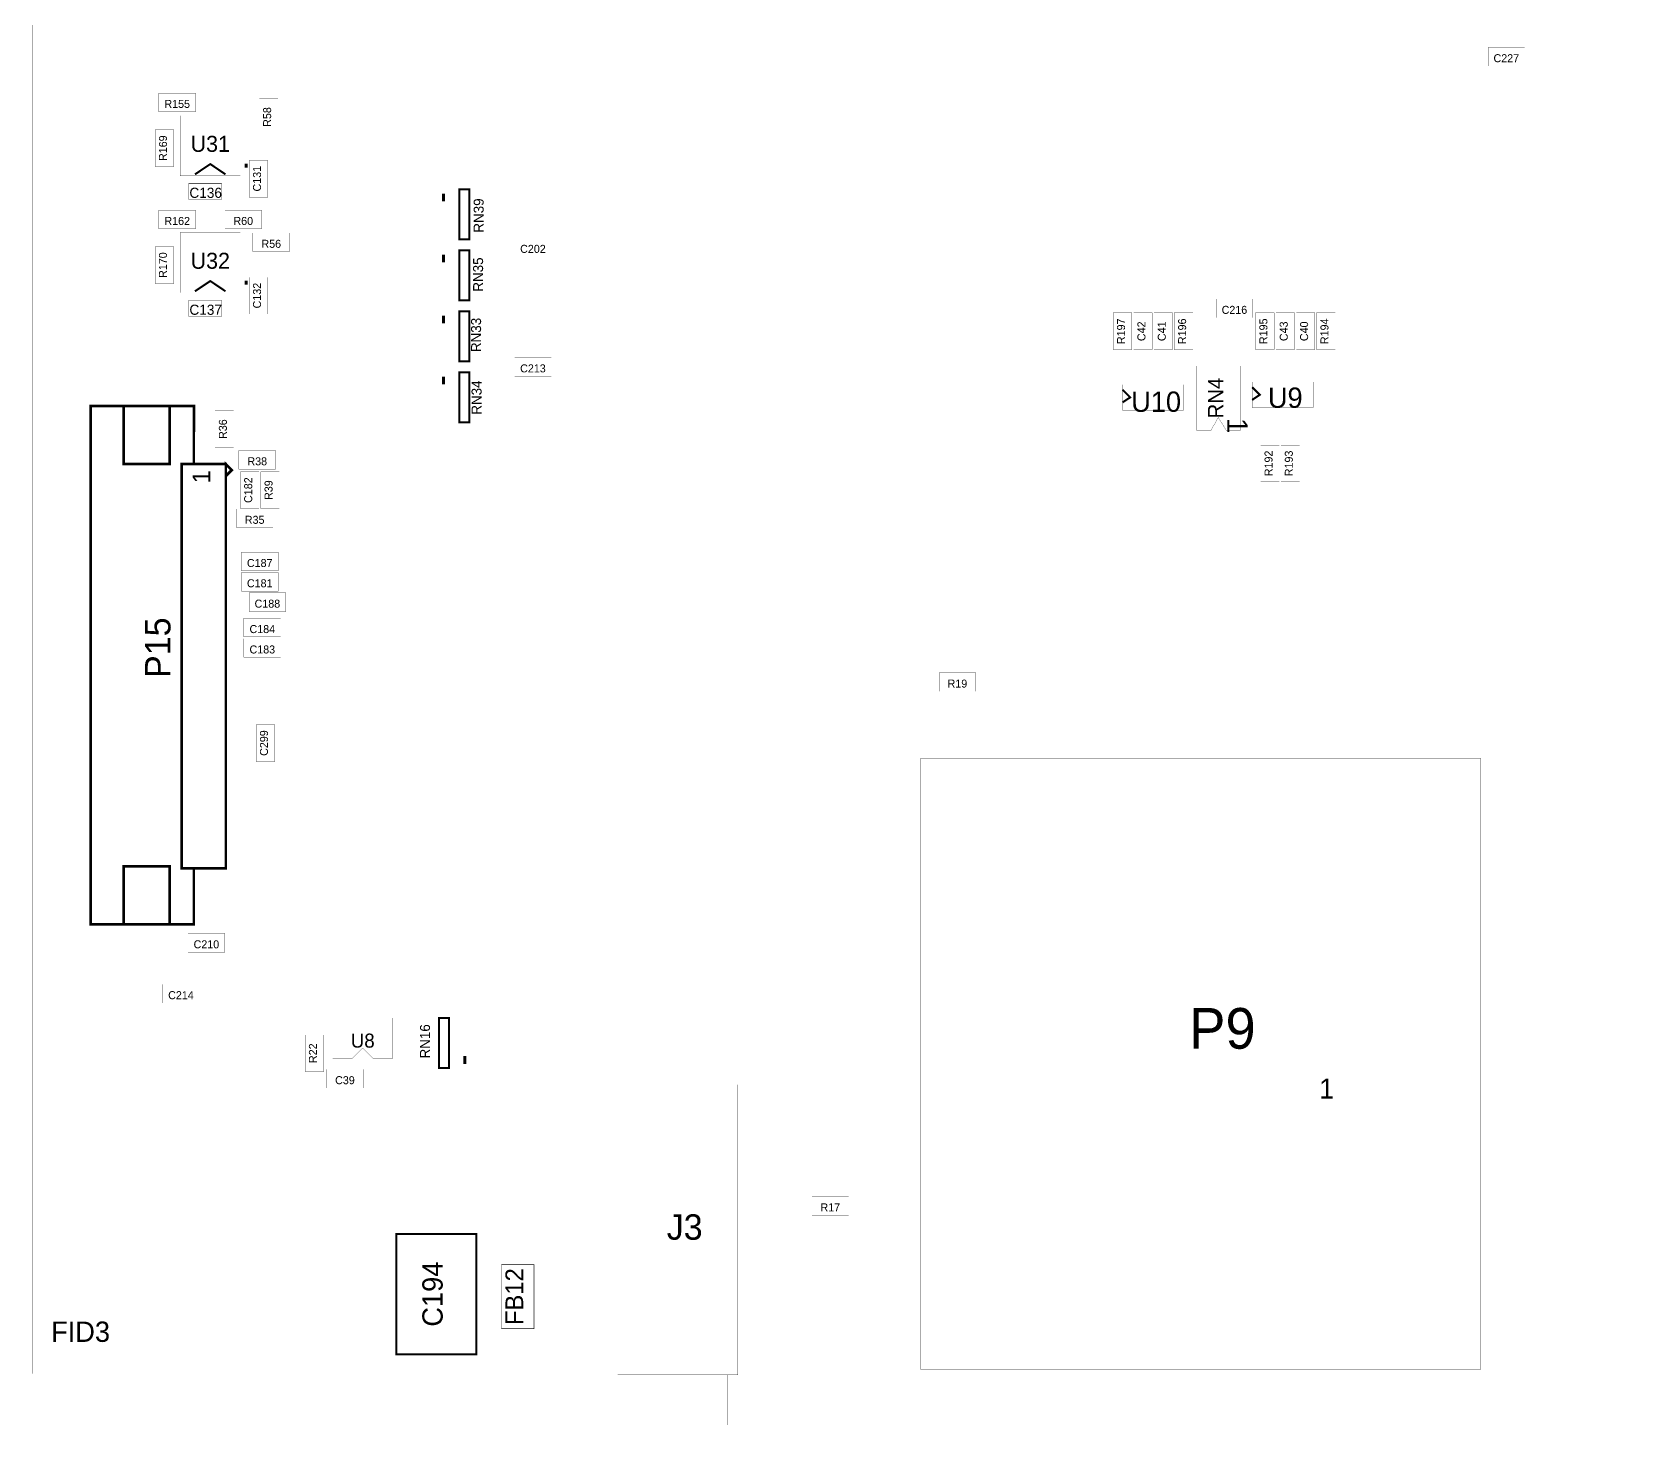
# Model space of a CAD drawing. Extents: x -13.6 to 13.6, y -11.8 to 11.8.
# Drawn here: x -13.6 to -0.03, y -11.77 to 0.07 of the extents above; entities that cross this region are included whole.
import ezdxf
from ezdxf.enums import TextEntityAlignment as Align

# ---------------------------------------------------------------- set-up
doc = ezdxf.new("R2010")
doc.units = 0
for name, color, linetype in [('ASSEMBLY_OUTLIN', 15, 'CONTINUOUS'), ('ASSEMBLY_REF_DE', 15, 'CONTINUOUS'), ('BOARD_OUTLINE', 10, 'CONTINUOUS')]:
    doc.layers.add(name, color=color, linetype=linetype)
doc.styles.add('STYLE_0', font='TXT', dxfattribs={"height": 0.12954})
doc.styles.add('STYLE_1', font='TXT', dxfattribs={"height": 0.136})
doc.styles.add('STYLE_20', font='TXT', dxfattribs={"height": 0.085})
doc.styles.add('STYLE_22', font='TXT', dxfattribs={"height": 0.068})
doc.styles.add('STYLE_23', font='TXT', dxfattribs={"height": 0.068})
doc.styles.add('STYLE_24', font='TXT', dxfattribs={"height": 0.119})
doc.styles.add('STYLE_25', font='TXT', dxfattribs={"height": 0.08636})
doc.styles.add('STYLE_26', font='TXT', dxfattribs={"height": 0.17272})
doc.styles.add('STYLE_28', font='TXT', dxfattribs={"height": 0.1513})
doc.styles.add('STYLE_3', font='TXT', dxfattribs={"height": 0.17272})
doc.styles.add('STYLE_33', font='TXT', dxfattribs={"height": 0.17})
doc.styles.add('STYLE_34', font='TXT', dxfattribs={"height": 0.1734})
doc.styles.add('STYLE_42', font='TXT', dxfattribs={"height": 0.34544})
doc.styles.add('STYLE_6', font='TXT', dxfattribs={"height": 0.2159})
doc.styles.add('STYLE_8', font='TXT', dxfattribs={"height": 0.15113})
doc.styles.add('STYLE_9', font='TXT', dxfattribs={"height": 0.2159})

msp = doc.modelspace()

# ---------------------------------------------------------------- linework, layer by layer
at = {"layer": 'ASSEMBLY_OUTLIN'}
for points, const_width in [([(-0.92, -0.224), (-0.92, -0.066), (-1.231, -0.066), (-1.231, -0.224), (-0.92, -0.224)], 0.002), ([(-12.212, -0.613), (-12.212, -0.454), (-12.523, -0.454), (-12.523, -0.613), (-12.212, -0.613)], 0.002), ([(-11.511, -0.813), (-11.511, -0.502), (-11.669, -0.502), (-11.669, -0.813), (-11.511, -0.813)], 0.002), ([(-11.831, -1.156), (-11.831, -0.646), (-12.341, -0.646), (-12.341, -1.156), (-11.831, -1.156)], 0.002), ([(-12.396, -1.078), (-12.396, -0.767), (-12.554, -0.767), (-12.554, -1.078), (-12.396, -1.078)], 0.002), ([(-11.957, -1.144), (-12.086, -1.057), (-12.216, -1.144)], 0.017), ([(-11.78, -1.087), (-11.78, -1.053)], 0.0255), ([(-11.597, -1.337), (-11.597, -1.026), (-11.755, -1.026), (-11.755, -1.337), (-11.597, -1.337)], 0.002), ([(-11.991, -1.358), (-11.991, -1.22), (-12.268, -1.22), (-12.268, -1.358), (-11.991, -1.358)], 0.00432), ([(-10.104, -1.307), (-10.104, -1.373)], 0.0255), ([(-9.885, -1.696), (-9.885, -1.271), (-9.97, -1.271), (-9.97, -1.696), (-9.885, -1.696)], 0.0173), ([(-12.212, -1.606), (-12.212, -1.448), (-12.523, -1.448), (-12.523, -1.606), (-12.212, -1.606)], 0.002), ([(-11.65, -1.606), (-11.65, -1.448), (-11.961, -1.448), (-11.961, -1.606), (-11.65, -1.606)], 0.002), ([(-12.396, -2.071), (-12.396, -1.76), (-12.554, -1.76), (-12.554, -2.071), (-12.396, -2.071)], 0.002), ([(-11.831, -2.149), (-11.831, -1.639), (-12.341, -1.639), (-12.341, -2.149), (-11.831, -2.149)], 0.002), ([(-11.413, -1.8), (-11.413, -1.642), (-11.724, -1.642), (-11.724, -1.8), (-11.413, -1.8)], 0.002), ([(-9.189, -1.843), (-9.189, -1.685), (-9.5, -1.685), (-9.5, -1.843), (-9.189, -1.843)], 0.002), ([(-10.104, -1.825), (-10.104, -1.891)], 0.0255), ([(-9.885, -2.214), (-9.885, -1.789), (-9.97, -1.789), (-9.97, -2.214), (-9.885, -2.214)], 0.0173), ([(-11.78, -2.08), (-11.78, -2.046)], 0.0255), ([(-11.597, -2.33), (-11.597, -2.019), (-11.755, -2.019), (-11.755, -2.33), (-11.597, -2.33)], 0.002), ([(-11.957, -2.137), (-12.086, -2.05), (-12.216, -2.137)], 0.017), ([(-11.991, -2.351), (-11.991, -2.213), (-12.268, -2.213), (-12.268, -2.351), (-11.991, -2.351)], 0.00432), ([(-9.885, -2.732), (-9.885, -2.307), (-9.97, -2.307), (-9.97, -2.732), (-9.885, -2.732)], 0.0173), ([(-3.23, -2.361), (-3.23, -2.203), (-3.541, -2.203), (-3.541, -2.361), (-3.23, -2.361)], 0.002), ([(-10.104, -2.343), (-10.104, -2.409)], 0.0255), ([(-4.257, -2.632), (-4.257, -2.321), (-4.415, -2.321), (-4.415, -2.632), (-4.257, -2.632)], 0.002), ([(-4.084, -2.632), (-4.084, -2.321), (-4.242, -2.321), (-4.242, -2.632), (-4.084, -2.632)], 0.002), ([(-3.911, -2.632), (-3.911, -2.321), (-4.069, -2.321), (-4.069, -2.632), (-3.911, -2.632)], 0.002), ([(-3.738, -2.632), (-3.738, -2.321), (-3.897, -2.321), (-3.897, -2.632), (-3.738, -2.632)], 0.002), ([(-3.048, -2.632), (-3.048, -2.321), (-3.206, -2.321), (-3.206, -2.632), (-3.048, -2.632)], 0.002), ([(-2.875, -2.632), (-2.875, -2.321), (-3.033, -2.321), (-3.033, -2.632), (-2.875, -2.632)], 0.002), ([(-2.702, -2.632), (-2.702, -2.321), (-2.86, -2.321), (-2.86, -2.632), (-2.702, -2.632)], 0.002), ([(-2.529, -2.632), (-2.529, -2.321), (-2.688, -2.321), (-2.688, -2.632), (-2.529, -2.632)], 0.002), ([(-9.189, -2.858), (-9.189, -2.7), (-9.5, -2.7), (-9.5, -2.858), (-9.189, -2.858)], 0.002), ([(-10.104, -2.861), (-10.104, -2.927)], 0.0255), ([(-9.885, -3.251), (-9.885, -2.825), (-9.97, -2.825), (-9.97, -3.251), (-9.885, -3.251)], 0.0173), ([(-3.334, -3.316), (-3.456, -3.316), (-3.523, -3.209), (-3.584, -3.316), (-3.708, -3.316), (-3.708, -2.772), (-3.334, -2.772), (-3.334, -3.316)], 0.002), ([(-4.336, -2.973), (-4.271, -3.038), (-4.336, -3.081)], 0.0173), ([(-3.818, -3.146), (-3.818, -2.93), (-4.336, -2.93), (-4.336, -3.146), (-3.818, -3.146)], 0.002), ([(-3.235, -2.952), (-3.17, -3.016), (-3.235, -3.06)], 0.0173), ([(-2.716, -3.124), (-2.716, -2.908), (-3.235, -2.908), (-3.235, -3.124), (-2.716, -3.124)], 0.002), ([(-12.226, -3.604), (-12.225, -3.111), (-13.101, -3.111), (-13.101, -7.514), (-12.226, -7.514), (-12.226, -7.038), (-11.954, -7.038), (-11.954, -3.604), (-12.226, -3.604)], 0.0221), ([(-12.43, -3.604), (-12.43, -3.111), (-12.821, -3.111), (-12.821, -3.604), (-12.43, -3.604)], 0.0221), ([(-11.887, -3.463), (-11.887, -3.152), (-12.046, -3.152), (-12.046, -3.463), (-11.887, -3.463)], 0.002), ([(-11.532, -3.647), (-11.532, -3.489), (-11.843, -3.489), (-11.843, -3.647), (-11.532, -3.647)], 0.002), ([(-3.004, -3.755), (-3.004, -3.444), (-3.163, -3.444), (-3.163, -3.755), (-3.004, -3.755)], 0.002), ([(-2.832, -3.755), (-2.832, -3.444), (-2.99, -3.444), (-2.99, -3.755), (-2.832, -3.755)], 0.002), ([(-11.954, -7.038), (-11.954, -3.604), (-12.328, -3.604), (-12.328, -7.038), (-11.954, -7.038)], 0.0221), ([(-11.954, -3.604), (-11.903, -3.655), (-11.954, -3.706), (-11.954, -3.604)], 0.0221), ([(-11.672, -3.982), (-11.672, -3.671), (-11.83, -3.671), (-11.83, -3.982), (-11.672, -3.982)], 0.002), ([(-11.499, -3.982), (-11.499, -3.671), (-11.657, -3.671), (-11.657, -3.982), (-11.499, -3.982)], 0.002), ([(-11.553, -4.144), (-11.553, -3.986), (-11.864, -3.986), (-11.864, -4.144), (-11.553, -4.144)], 0.002), ([(-11.51, -4.511), (-11.51, -4.353), (-11.821, -4.353), (-11.821, -4.511), (-11.51, -4.511)], 0.002), ([(-11.51, -4.684), (-11.51, -4.525), (-11.821, -4.525), (-11.821, -4.684), (-11.51, -4.684)], 0.002), ([(-11.445, -4.856), (-11.445, -4.698), (-11.756, -4.698), (-11.756, -4.856), (-11.445, -4.856)], 0.002), ([(-11.488, -5.072), (-11.488, -4.914), (-11.8, -4.914), (-11.8, -5.072), (-11.488, -5.072)], 0.002), ([(-11.488, -5.245), (-11.488, -5.087), (-11.8, -5.087), (-11.8, -5.245), (-11.488, -5.245)], 0.002), ([(-5.583, -5.535), (-5.583, -5.377), (-5.895, -5.377), (-5.895, -5.535), (-5.583, -5.535)], 0.002), ([(-11.538, -6.13), (-11.538, -5.819), (-11.696, -5.819), (-11.696, -6.13), (-11.538, -6.13)], 0.002), ([(-1.293, -11.291), (-1.293, -6.106), (-6.053, -6.106), (-6.053, -11.291), (-1.293, -11.291)], 0.002), ([(-12.43, -7.514), (-12.43, -7.021), (-12.821, -7.021), (-12.821, -7.514), (-12.43, -7.514)], 0.0221), ([(-11.963, -7.749), (-11.963, -7.591), (-12.275, -7.591), (-12.275, -7.749), (-11.963, -7.749)], 0.002), ([(-12.179, -8.181), (-12.179, -8.023), (-12.49, -8.023), (-12.49, -8.181), (-12.179, -8.181)], 0.002), ([(-10.536, -8.649), (-10.705, -8.649), (-10.791, -8.564), (-10.877, -8.649), (-11.046, -8.649), (-11.046, -8.309), (-10.536, -8.309), (-10.536, -8.649)], 0.002), ([(-10.058, -8.734), (-10.058, -8.309), (-10.143, -8.309), (-10.143, -8.734), (-10.058, -8.734)], 0.0173), ([(-11.122, -8.764), (-11.122, -8.453), (-11.28, -8.453), (-11.28, -8.764), (-11.122, -8.764)], 0.002), ([(-9.923, -8.699), (-9.923, -8.632)], 0.0255), ([(-10.787, -8.903), (-10.787, -8.745), (-11.098, -8.745), (-11.098, -8.903), (-10.787, -8.903)], 0.002), ([(-7.605, -11.34), (-7.605, -8.875), (-8.625, -8.875), (-8.625, -11.34), (-7.605, -11.34)], 0.002), ([(-6.663, -9.983), (-6.663, -9.825), (-6.974, -9.825), (-6.974, -9.983), (-6.663, -9.983)], 0.002), ([(-9.825, -11.164), (-9.825, -10.144), (-10.505, -10.144), (-10.505, -11.164), (-9.825, -11.164)], 0.0173), ([(-9.336, -10.947), (-9.336, -10.403), (-9.612, -10.403), (-9.612, -10.947), (-9.336, -10.947)], 0.00432), ([(-7.69, -11.765), (-7.69, -11.34), (-8.54, -11.34), (-8.54, -11.765), (-7.69, -11.765)], 0.002)]:
    msp.add_lwpolyline(points, dxfattribs=dict(at, const_width=const_width))
at = {"layer": 'BOARD_OUTLINE', "const_width": 0.002}
msp.add_lwpolyline([(13.6, -11.329), (13.6, 11.765), (-13.6, 11.765), (-13.6, -11.329), (13.6, -11.329)], dxfattribs=at)

# ---------------------------------------------------------------- texts
at = {"layer": 'ASSEMBLY_OUTLIN'}
for height, rotation, style, p in [(0.173, 270, 'STYLE_34', (-3.36, -3.278)), (0.151, 90, 'STYLE_28', (-12.161, -3.713))]:
    msp.add_text('1', height=height, rotation=rotation, dxfattribs=dict(at, style=style)).set_placement(p, align=Align.MIDDLE_CENTER)
at = {"layer": 'ASSEMBLY_OUTLIN', "style": 'STYLE_33'}
msp.add_text('1', height=0.17, dxfattribs=at).set_placement((-2.539, -9.044), align=Align.BOTTOM_RIGHT)
at = {"layer": 'ASSEMBLY_REF_DE'}
for s, height, style, p in [('C227', 0.068, 'STYLE_23', (-1.076, -0.158)), ('R155', 0.068, 'STYLE_23', (-12.367, -0.546)), ('U31', 0.136, 'STYLE_1', (-12.086, -0.885)), ('C136', 0.0864, 'STYLE_25', (-12.125, -1.301)), ('R162', 0.068, 'STYLE_23', (-12.367, -1.54)), ('R60', 0.068, 'STYLE_23', (-11.806, -1.54)), ('R56', 0.068, 'STYLE_23', (-11.568, -1.734)), ('C202', 0.068, 'STYLE_23', (-9.345, -1.777)), ('U32', 0.136, 'STYLE_1', (-12.086, -1.878)), ('C137', 0.0864, 'STYLE_25', (-12.125, -2.294)), ('C216', 0.068, 'STYLE_23', (-3.386, -2.295)), ('C213', 0.068, 'STYLE_23', (-9.345, -2.792)), ('U9', 0.1727, 'STYLE_26', (-2.954, -3.041)), ('U10', 0.1727, 'STYLE_26', (-4.051, -3.075)), ('R38', 0.068, 'STYLE_23', (-11.687, -3.581)), ('R35', 0.068, 'STYLE_23', (-11.709, -4.078)), ('C187', 0.068, 'STYLE_23', (-11.666, -4.445)), ('C181', 0.068, 'STYLE_23', (-11.666, -4.617)), ('C188', 0.068, 'STYLE_23', (-11.601, -4.79)), ('C184', 0.068, 'STYLE_23', (-11.644, -5.006)), ('C183', 0.068, 'STYLE_23', (-11.644, -5.179)), ('R19', 0.068, 'STYLE_23', (-5.739, -5.469)), ('C210', 0.068, 'STYLE_23', (-12.119, -7.683)), ('C214', 0.068, 'STYLE_23', (-12.335, -8.115)), ('U8', 0.119, 'STYLE_24', (-10.791, -8.501)), ('C39', 0.068, 'STYLE_23', (-10.942, -8.837)), ('R17', 0.068, 'STYLE_23', (-6.819, -9.917)), ('J3', 0.2159, 'STYLE_6', (-8.056, -10.084)), ('FID3', 0.1727, 'STYLE_26', (-13.188, -10.973))]:
    msp.add_text(s, height=height, dxfattribs=dict(at, style=style)).set_placement(p, align=Align.MIDDLE_CENTER)
for s, height, style, p in [('R58', 0.068, 'STYLE_22', (-11.603, -0.657)), ('R169', 0.068, 'STYLE_22', (-12.488, -0.922)), ('C131', 0.068, 'STYLE_22', (-11.689, -1.181)), ('RN39', 0.085, 'STYLE_20', (-9.806, -1.494)), ('R170', 0.068, 'STYLE_22', (-12.488, -1.915)), ('RN35', 0.085, 'STYLE_20', (-9.811, -1.995)), ('C132', 0.068, 'STYLE_22', (-11.689, -2.174)), ('RN33', 0.085, 'STYLE_20', (-9.828, -2.508)), ('R197', 0.068, 'STYLE_22', (-4.349, -2.477)), ('C42', 0.068, 'STYLE_22', (-4.176, -2.477)), ('C41', 0.068, 'STYLE_22', (-4.003, -2.477)), ('R196', 0.068, 'STYLE_22', (-3.83, -2.477)), ('R195', 0.068, 'STYLE_22', (-3.14, -2.477)), ('C43', 0.068, 'STYLE_22', (-2.967, -2.477)), ('C40', 0.068, 'STYLE_22', (-2.794, -2.477)), ('R194', 0.068, 'STYLE_22', (-2.621, -2.477)), ('RN34', 0.085, 'STYLE_20', (-9.824, -3.04)), ('RN4', 0.1295, 'STYLE_0', (-3.546, -3.044)), ('R36', 0.068, 'STYLE_22', (-11.979, -3.308)), ('R192', 0.068, 'STYLE_22', (-3.096, -3.599)), ('R193', 0.068, 'STYLE_22', (-2.924, -3.599)), ('C182', 0.068, 'STYLE_22', (-11.764, -3.826)), ('R39', 0.068, 'STYLE_22', (-11.591, -3.826)), ('P15', 0.2159, 'STYLE_9', (-12.532, -5.164)), ('C299', 0.068, 'STYLE_22', (-11.63, -5.974)), ('RN16', 0.085, 'STYLE_20', (-10.262, -8.507)), ('R22', 0.068, 'STYLE_22', (-11.214, -8.608)), ('C194', 0.1727, 'STYLE_3', (-10.198, -10.654)), ('FB12', 0.1511, 'STYLE_8', (-9.503, -10.675))]:
    msp.add_text(s, height=height, rotation=90, dxfattribs=dict(at, style=style)).set_placement(p, align=Align.MIDDLE_CENTER)
at = {"layer": 'ASSEMBLY_REF_DE', "style": 'STYLE_42'}
msp.add_text('P9', height=0.3454, dxfattribs=at).set_placement((-3.77, -8.224), align=Align.TOP_LEFT)

doc.saveas('drawing.dxf')
